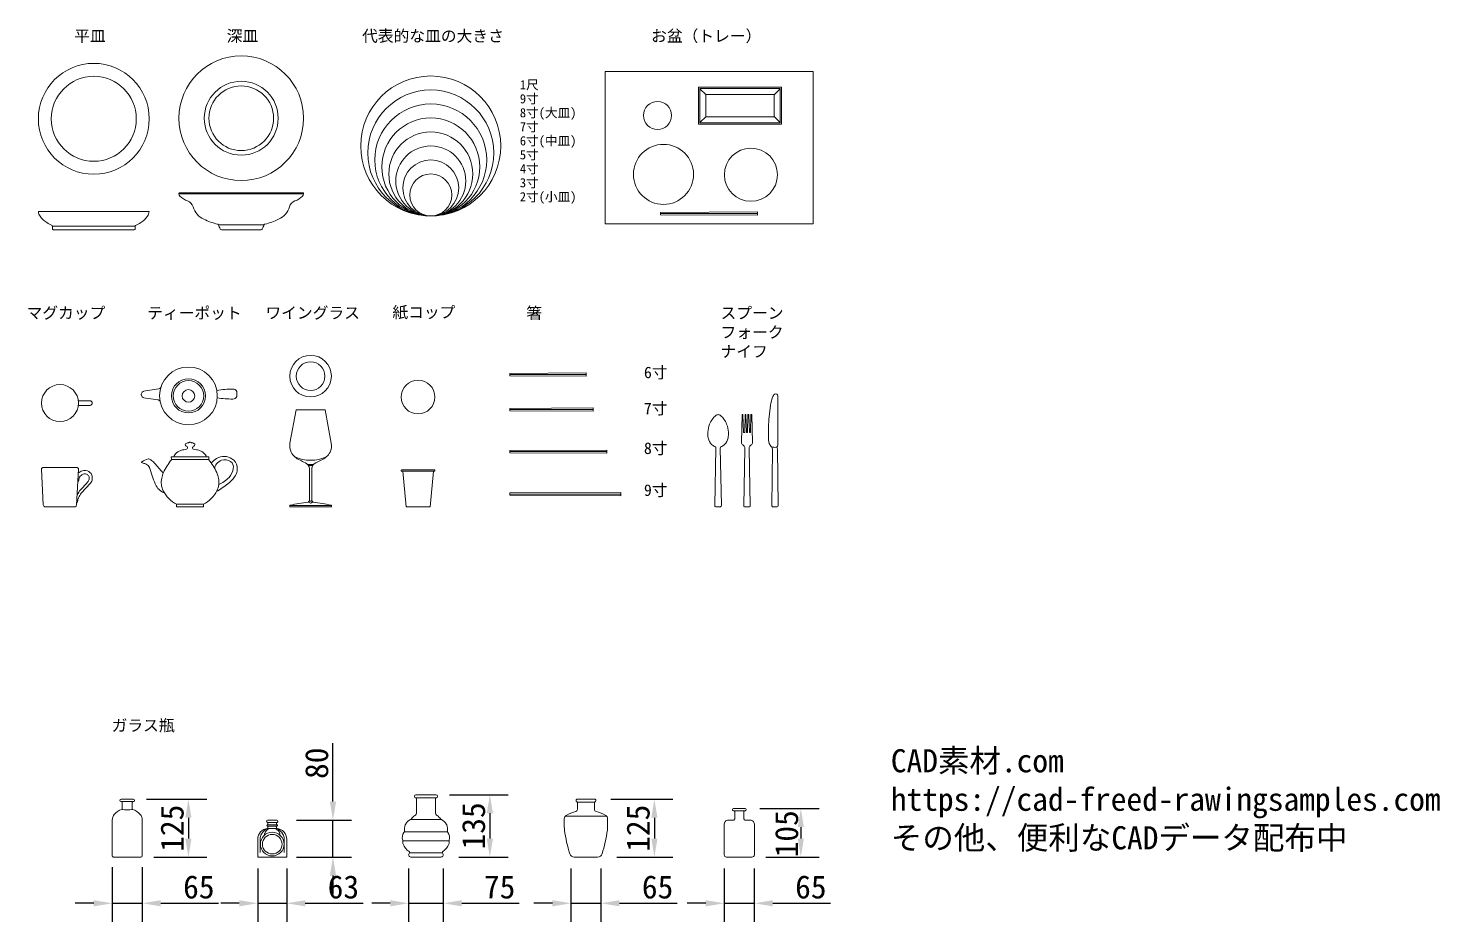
# Model space of a CAD drawing. Header units: millimetres. Extents: x -63086 to 83971, y -129912 to 13382.
# Drawn here: x -51658 to -48602, y -68895 to -66961 of the extents above; entities that cross this region are included whole.
import ezdxf

# ---------------------------------------------------------------- set-up
doc = ezdxf.new("R2010")
doc.units = ezdxf.units.MM
doc.layers.get('0').update_dxf_attribs({"lineweight": 0})
doc.layers.add('展開建具用', color=250, linetype='Continuous', lineweight=9)
doc.styles.get("Standard").update_dxf_attribs({"font": 'MS Mincho.ttf'})
doc.dimstyles.new('CAD素材.com_家具家電', dxfattribs={"dimtxt": 50, "dimasz": 40, "dimexe": 40, "dimexo": 25, "dimgap": 10, "dimtad": 1, "dimdec": 3, "dimtxsty": 'Standard', "dimcen": 2.5, "dimadec": 0, "dimazin": 0, "dimtfac": 1, "dimtdec": 3, "dimtmove": 0, "dimatfit": 3, "dimfxl": 1, "dimarcsym": 0})

# ---------------------------------------------------------------- blocks, each defined once
blk = doc.blocks.new('食器（CAD素材.com）1')
at = {"color": 0, "linetype": 'ByBlock', "lineweight": -2}
for radius in [135, 80, 70]:
    blk.add_circle((0, 0), radius, dxfattribs=at)
blk = doc.blocks.new('食器（CAD素材.com）2')
at = {"color": 0, "linetype": 'ByBlock', "lineweight": -2}
blk.add_lwpolyline([(-134, 80, 0.414207), (-135, 79), (-135, 78.1, 0.208241), (-132.7, 72.8, 0.096197), (-116.6, 62.7), (-116.3, 62.6, -0.231159), (-104.4, 49.7, 0.217652), (-81, 23.2, 0.061534), (-51.2, 12.4, -0.237836), (-49.8, 11.3, 0.002122), (-45.6, 1.8, 0.295161), (-42.8, 0), (42.8, 0, 0.295161), (45.6, 1.8, 0.002122), (49.8, 11.3, -0.237836), (51.2, 12.4, 0.061534), (81, 23.2, 0.217652), (104.4, 49.7, -0.231159), (116.3, 62.6), (116.6, 62.7, 0.096197), (132.7, 72.8, 0.208241), (135, 78.1), (135, 79, 0.414207), (134, 80)], format="xyb", close=True, dxfattribs=at)
for points in [[(135, 78.2), (-135, 78.2)], [(-49.7, 11.1), (49.7, 11.1)]]:
    blk.add_lwpolyline(points, dxfattribs=at)
blk = doc.blocks.new('食器（CAD素材.com）3')
at = {"color": 0, "linetype": 'ByBlock', "lineweight": -2}
for radius in [120, 92]:
    blk.add_circle((0, 0), radius, dxfattribs=at)
blk = doc.blocks.new('食器（CAD素材.com）4')
at = {"color": 0, "linetype": 'ByBlock', "lineweight": -2}
blk.add_lwpolyline([(86.6, 0), (-86.6, 0, -0.414214), (-89.6, 3), (-89.6, 8.2, 0.321083), (-90.3, 9.2, -0.017841), (-101.8, 15.6, -0.097218), (-116.1, 29.6, -0.134812), (-120, 39.6), (-120, 39.8, -0.357614), (-119.8, 40), (119.8, 40, -0.357614), (120, 39.8), (120, 39.6, -0.134812), (116.1, 29.6, -0.097218), (101.8, 15.6, -0.017841), (90.3, 9.2, 0.321083), (89.6, 8.2), (89.6, 3, -0.414214)], format="xyb", close=True, dxfattribs=at)
blk.add_lwpolyline([(-89.6, 8.2), (89.6, 8.2)], dxfattribs=at)
blk = doc.blocks.new('食器（CAD素材.com）17')
at = {"color": 0, "linetype": 'ByBlock', "lineweight": -2}
blk.add_lwpolyline([(-225.9, 330), (-225.9, 0), (224.1, 0), (224.1, 330)], close=True, dxfattribs=at)
blk = doc.blocks.new('食器（CAD素材.com）18')
at = {"color": 0, "linetype": 'ByBlock', "lineweight": -2}
for points in [[(157.7, 295.8), (157.7, 217.8, -0.414214), (156.7, 216.8), (-21.3, 216.8, -0.414214), (-22.3, 217.8), (-22.3, 295.8, -0.414214), (-21.3, 296.8), (156.7, 296.8, -0.414214)], [(154.7, 292.8), (154.7, 220.8, -0.414214), (153.7, 219.8), (-18.3, 219.8, -0.414214), (-19.3, 220.8), (-19.3, 292.8, -0.414214), (-18.3, 293.8), (153.7, 293.8, -0.414214)], [(141.7, 279.8), (141.7, 233.8, -0.414214), (140.7, 232.8), (-5.2, 232.8, -0.414214), (-6.2, 233.8), (-6.2, 279.8, -0.414214), (-5.2, 280.8), (140.7, 280.8, -0.414214)]]:
    blk.add_lwpolyline(points, format="xyb", close=True, dxfattribs=at)
for points in [[(-19, 293.5), (-5.9, 280.5)], [(141.4, 280.5), (154.4, 293.5)], [(-19, 220.1), (-5.9, 233.1)], [(154.4, 220.1), (141.4, 233.1)]]:
    blk.add_lwpolyline(points, dxfattribs=at)
blk.add_lwpolyline([(105.4, 23.1, 0.414214), (105.9, 23.6), (105.9, 26.6), (-104.1, 25.6), (-104.1, 23.6, 0.414214), (-103.6, 23.1), (105.4, 23.1, -0.414214), (105.9, 22.6), (105.9, 19.6), (-104.1, 20.6), (-104.1, 22.6, -0.414386), (-103.6, 23.1)], format="xyb", dxfattribs=at)
for centre, radius in [((-110.9, 235.5), 30.3), ((-98, 108), 65), ((91.3, 107.3), 57.5)]:
    blk.add_circle(centre, radius, dxfattribs=at)
blk = doc.blocks.new('食器（CAD素材.com）19')
at = {"color": 0, "linetype": 'ByBlock', "lineweight": -2}
for points in [[(5.7, 232.4), (5.7, 240.1, 0.227878), (3.3, 244.2, 0.351422), (-1.4, 244.1, 0.101448), (-5.6, 237.3, 0.058959), (-9.9, 220.3), (-12.9, 195.2, 0.021258), (-14.6, 173.1), (-14.9, 151.5, 0.057773), (-12.9, 137.2, 0.057827), (-8.1, 130.1, -0.139459), (-5.7, 123.6), (-7.3, 2, 0.27768), (-4, 0), (4, 0, 0.318126), (6.7, 2), (4.9, 125.5, 0.106897), (3.6, 129, -0.309688), (3.7, 129.5, 0.145214), (5.5, 133.4, 0.005406), (5.7, 232.4)], [(-8.1, 130.1, 0.041765), (-3, 129, 0.032519), (1.3, 129, 0.010649), (3.6, 129.3)]]:
    blk.add_lwpolyline(points, format="xyb", dxfattribs=at)
blk = doc.blocks.new('食器（CAD素材.com）20')
at = {"color": 0, "linetype": 'ByBlock', "lineweight": -2}
blk.add_lwpolyline([(1.1, 162.1), (2.2, 199.2, -0.983887), (3.8, 199.2), (5.3, 162, 0.924321), (7.5, 162), (8.6, 199.2, -0.995813), (10.2, 199.2), (11.9, 139.6, -0.241715), (9.3, 134.2), (6.4, 131.4, 0.205521), (4.7, 125.8), (7, 2, -0.412836), (5.3, 0), (-5.3, 0, -0.412836), (-7, 2), (-4.7, 125.8, 0.205521), (-6.4, 131.4), (-9.3, 134.2, -0.241715), (-11.9, 139.6), (-10.2, 199.2, -0.995813), (-8.6, 199.2), (-7.5, 162, 0.822308), (-4.9, 162.1), (-3.9, 199.2, -0.983887), (-2.3, 199.2), (-1.2, 162.2, 0.376591), (0, 161, 0.367737)], format="xyb", close=True, dxfattribs=at)
blk = doc.blocks.new('食器（CAD素材.com）21')
at = {"color": 0, "linetype": 'ByBlock', "lineweight": -2}
blk.add_lwpolyline([(3.9, 0, 0.430324), (7, 3.2), (4.7, 126.9, -0.360404), (7.3, 131.1, 0.089231), (14.1, 134.8, 0.129245), (21.5, 149.4, 0.063418), (22.3, 161.6, 0.083988), (18.4, 179.3, 0.058493), (12.5, 189.9, 0.063895), (5.6, 197.5, 0.13762), (0, 200, 0.13762), (-5.6, 197.5, 0.063895), (-12.5, 189.9, 0.058493), (-18.4, 179.3, 0.083988), (-22.3, 161.6, 0.063418), (-21.5, 149.4, 0.129245), (-14.1, 134.8, 0.089231), (-7.3, 131.1, -0.360404), (-4.7, 126.9), (-7, 3.2, 0.430324), (-3.9, 0), (3.9, 0)], format="xyb", dxfattribs=at)
blk = doc.blocks.new('食器（CAD素材.com）22')
at = {"color": 0, "linetype": 'ByBlock', "lineweight": -2}
blk.add_lwpolyline([(82, 3, 0.414214), (82.5, 3.5), (82.5, 6.5), (-82.5, 5.5), (-82.5, 3.5, 0.414214), (-82, 3), (82, 3, -0.414214), (82.5, 2.5), (82.5, -0.5), (-82.5, 0.5), (-82.5, 2.5, -0.414386), (-82, 3)], format="xyb", dxfattribs=at)
blk = doc.blocks.new('食器（CAD素材.com）23')
at = {"color": 0, "linetype": 'ByBlock', "lineweight": -2}
blk.add_lwpolyline([(89.5, 3, 0.414214), (90, 3.5), (90, 6.5), (-90, 5.5), (-90, 3.5, 0.414214), (-89.5, 3), (89.5, 3, -0.414214), (90, 2.5), (90, -0.5), (-90, 0.5), (-90, 2.5, -0.414386), (-89.5, 3)], format="xyb", dxfattribs=at)
blk = doc.blocks.new('食器（CAD素材.com）24')
at = {"color": 0, "linetype": 'ByBlock', "lineweight": -2}
blk.add_lwpolyline([(104.5, 3, 0.414214), (105, 3.5), (105, 6.5), (-105, 5.5), (-105, 3.5, 0.414214), (-104.5, 3), (104.5, 3, -0.414214), (105, 2.5), (105, -0.5), (-105, 0.5), (-105, 2.5, -0.414386), (-104.5, 3)], format="xyb", dxfattribs=at)
blk = doc.blocks.new('食器（CAD素材.com）25')
at = {"color": 0, "linetype": 'ByBlock', "lineweight": -2}
blk.add_lwpolyline([(119.5, 3, 0.414214), (120, 3.5), (120, 6.5), (-120, 5.5), (-120, 3.5, 0.414214), (-119.5, 3), (119.5, 3, -0.414214), (120, 2.5), (120, -0.5), (-120, 0.5), (-120, 2.5, -0.414386), (-119.5, 3)], format="xyb", dxfattribs=at)
blk = doc.blocks.new('食器（CAD素材.com）26')
at = {"color": 0, "linetype": 'ByBlock', "lineweight": -2}
blk.add_circle((0, 0), 36.5, dxfattribs=at)
blk = doc.blocks.new('食器（CAD素材.com）27')
at = {"color": 0, "linetype": 'ByBlock', "lineweight": -2}
blk.add_lwpolyline([(35.5, 77.1), (-35.5, 77.1, -0.414214), (-36.5, 78.1), (-36.5, 79, -0.414214), (-35.5, 80), (35.5, 80, -0.414214), (36.5, 79), (36.5, 78.1, -0.414214), (35.5, 77.1)], format="xyb", dxfattribs=at)
blk.add_lwpolyline([(33.2, 77.1), (26, 0), (-26, 0), (-33.2, 77.1)], dxfattribs=at)
blk = doc.blocks.new('食器（CAD素材.com）28')
at = {"color": 0, "linetype": 'ByBlock', "lineweight": -2}
for radius in [45, 31]:
    blk.add_circle((0, 0), radius, dxfattribs=at)
blk = doc.blocks.new('食器（CAD素材.com）29')
at = {"color": 0, "linetype": 'ByBlock', "lineweight": -2}
blk.add_lwpolyline([(-45, 1), (-45, 2.8, -0.350108), (-44.2, 3.8, -0.029941), (-6.1, 10.1, 0.090281), (-5.3, 10.3, 0.242195), (-2.6, 14.9), (-2.6, 83.1, 0.298787), (-11.4, 95.5, -0.028051), (-22.9, 100.9, -0.177614), (-42, 118.6, -0.165895), (-44.8, 137.8), (-31.3, 210), (31.3, 210), (44.8, 137.8, -0.165895), (42, 118.6, -0.177614), (22.9, 100.9, -0.028051), (11.4, 95.5, 0.298787), (2.6, 83.1), (2.6, 14.9, 0.242195), (5.3, 10.3, 0.090281), (6.1, 10.1, -0.029941), (44.2, 3.8, -0.350108), (45, 2.8), (45, 1, -0.414214), (44, 0), (-44, 0, -0.414214)], format="xyb", close=True, dxfattribs=at)
for points in [[(-35, 108.9, 0.129734), (0, 100.9, 0.129734), (35, 108.9)], [(-5.7, 10.2, -0.126373), (-0.3, 7.9, 0.33675), (0.3, 7.9, -0.126373), (5.7, 10.2)], [(-2.8, 13.8, 0.242115), (0, 12.5, 0.242115), (2.8, 13.8)]]:
    blk.add_lwpolyline(points, format="xyb", dxfattribs=at)
for points in [[(-6, 91.8), (6, 91.8)], [(-4.4, 89.5), (4.4, 89.5)], [(-45, 2.8), (45, 2.8)]]:
    blk.add_lwpolyline(points, dxfattribs=at)
blk = doc.blocks.new('食器（CAD素材.com）30')
at = {"color": 0, "linetype": 'ByBlock', "lineweight": -2}
for points in [[(-61.5, -11.4, 0.177953), (-65.9, -8.8), (-92, -5.1), (-96.3, -4.1, -0.261573), (-102, 1.5, -0.014747), (-102.2, 3.2, -0.027436), (-102, 4.9, -0.314932), (-96.3, 10.1), (-92.9, 10.9), (-64.3, 15.1, 0.177953), (-59.9, 17.8)], [(62.3, -4.4, -0.364453), (62.7, -4.3, 0.028238), (96.2, -6.9, 0.351806), (104.6, -1.1), (104.8, 4.1), (104.6, 9.2, 0.351806), (96.1, 14.9, 0.027463), (61.7, 11.9, -0.364453), (61.3, 12.1)]]:
    blk.add_lwpolyline(points, format="xyb", dxfattribs=at)
for radius in [62.5, 37, 33, 13.6]:
    blk.add_circle((0, 0), radius, dxfattribs=at)
blk = doc.blocks.new('食器（CAD素材.com）31')
at = {"color": 0, "linetype": 'ByBlock', "lineweight": -2}
for points in [[(-35.2, 108.2, -0.160559), (-33.4, 112.4, -0.131182), (-24, 120.4, -0.077668), (-13.5, 123.9, -0.002183), (-7.5, 125.2, 0.302699), (-5.5, 127.5, 0.154232), (-5.6, 129, 0.178291), (-8.3, 131.7, -0.272778), (-10.6, 134.1, -0.321948), (-8.2, 137.6, -0.062142), (-3.3, 138.9, 0.08106), (-2, 139.4, -0.103353), (0, 140, -0.103353), (2, 139.4, 0.08106), (3.3, 138.9, -0.062142), (8.2, 137.6, -0.321948), (10.6, 134.1, -0.272778), (8.3, 131.7, 0.178291), (5.6, 129, 0.154232), (5.5, 127.5, 0.302699), (7.5, 125.2, -0.002183), (13.5, 123.9, -0.077668), (24, 120.4, -0.131182), (33.4, 112.4, -0.160559), (35.2, 108.2, -0.160559)], [(-57.6, 74.3, -0.260554), (-60.1, 75.1, -0.018487), (-62.6, 78.3), (-75.8, 93.3, 0.050492), (-83.5, 100.8, 0.085775), (-89.9, 104.1, 0.156768), (-90.9, 104.1, 0.023341), (-104.4, 97.7, 0.125386), (-105, 97.1), (-105, 96.2, 0.226392), (-104.8, 96, 0.136001), (-101.6, 94.6, -0.049607), (-94.9, 92.4, -0.158926), (-88.2, 85.2), (-80.7, 63.3, 0.026552), (-73.3, 45.6, 0.103996), (-64.7, 35.4, 0.075165), (-54.4, 29.8)], [(-33.1, 112.4, 0.005977), (-33.4, 112.4, 0.005977)], [(45.6, 95.2, -0.073155), (57.3, 104.8, -0.148116), (74.8, 109.4, -0.123628), (90.7, 104.2, -0.235853), (102, 87.5), (102, 77.6, -0.083164), (96.2, 65.2, -0.073533), (81.9, 49.9, -0.024148), (56.9, 33.2)], [(53, 83.5, -0.105932), (57.1, 93.2, -0.105676), (67.7, 100.9, -0.222883), (87.8, 98.2, -0.287473), (93.6, 83.1, -0.128201), (84.3, 64, -0.091886), (62.3, 48.2)]]:
    blk.add_lwpolyline(points, format="xyb", dxfattribs=at)
blk.add_lwpolyline([(-29.1, 5.7), (29.1, 5.7, 0.155804), (58.2, 35.1, 0.186868), (61.3, 62, 0.042109), (57.6, 74.3, 0.064364), (40.5, 101.9, -0.088076), (40.4, 103), (40.7, 108.2), (-40.7, 108.2), (-40.4, 103, -0.088076), (-40.5, 101.9, 0.064364), (-57.6, 74.3, 0.042109), (-61.3, 62, 0.186868), (-58.2, 35.1, 0.155804)], format="xyb", close=True, dxfattribs=at)
for points in [[(-40.4, 102.4), (40.4, 102.8)], [(-29.1, 5.7), (-29.1, 0), (29.1, 0)], [(29.1, 5.7), (29.1, 0)]]:
    blk.add_lwpolyline(points, dxfattribs=at)
blk = doc.blocks.new('食器（CAD素材.com）32')
at = {"color": 0, "linetype": 'ByBlock', "lineweight": -2}
blk.add_lwpolyline([(39.7, 5), (65, 5, -1), (65, -5), (39.7, -5)], format="xyb", dxfattribs=at)
blk.add_circle((0, 0), 40, dxfattribs=at)
blk = doc.blocks.new('食器（CAD素材.com）33')
at = {"color": 0, "linetype": 'ByBlock', "lineweight": -2}
for points in [[(33.1, 0), (-33.1, 0, -0.312647), (-36.1, 4.4), (-40, 81.8, -0.429111), (-37, 85), (37, 85, -0.429111), (40, 81.8), (36.1, 4.4, -0.312647), (33.1, 0)], [(39.6, 75.3, 0.248914), (40.3, 74.3, 0.220928), (41.4, 74.4, -0.119226), (51.5, 79, -0.011566), (55.9, 79, -0.216174), (67.2, 72.3, -0.150955), (70, 64.7), (70, 60.4, -0.182329), (66, 51.5), (45.9, 29.7, 0.058537), (40.3, 19.9, 0.056423), (37.9, 11.4, -0.153274), (36.3, 8.3, -0.249545), (36.2, 8.3)], [(38.6, 54.2, 0.239864), (40.3, 55.5, 0.071797), (40.6, 58.2, -0.08803), (41.2, 62.2, -0.122452), (47.5, 69.8, -0.120137), (52.6, 71.5), (55.3, 71.5, -0.112958), (59.4, 70, -0.163951), (62.9, 64.8), (63.1, 60.2, -0.150066), (61.3, 55.2), (48.5, 41.3, 0.078151), (40.7, 32.2), (38.6, 28.2, -0.268004), (37.3, 27.7)]]:
    blk.add_lwpolyline(points, format="xyb", dxfattribs=at)
blk = doc.blocks.new('*D927')
at = {"layer": 'Defpoints', "color": 0, "ltscale": 10, "transparency": 16777216}
for p in [(-51476.6, -68751.8), (-51411.6, -68751.8), (-51411.6, -68854.8)]:
    blk.add_point(p, dxfattribs=at)
at = {"layer": '展開建具用', "color": 0, "lineweight": -2, "ltscale": 10, "transparency": 16777216}
for p, q in [((-51476.6, -68776.8), (-51476.6, -68894.8)), ((-51411.6, -68776.8), (-51411.6, -68894.8)), ((-51516.6, -68854.8), (-51556.6, -68854.8)), ((-51476.6, -68854.8), (-51411.6, -68854.8)), ((-51371.6, -68854.8), (-51246.5, -68854.8))]:
    blk.add_line(p, q, dxfattribs=at)
at = {"layer": '展開建具用', "color": 0, "ltscale": 10, "transparency": 16777216}
for points in [[(-51516.6, -68848.2), (-51516.6, -68861.5), (-51476.6, -68854.8)], [(-51371.6, -68848.2), (-51371.6, -68861.5), (-51411.6, -68854.8)]]:
    blk.add_solid(points, dxfattribs=at)
at = {"layer": '展開建具用', "color": 0, "ltscale": 10, "transparency": 16777216, "insert": (-51289, -68819.8), "char_height": 50, "attachment_point": 5}
blk.add_mtext('65', dxfattribs=at)
blk = doc.blocks.new('*D928')
at = {"layer": 'Defpoints', "color": 0, "ltscale": 10, "transparency": 16777216}
for p in [(-51427.2, -68629.8), (-51411.6, -68754.8), (-51311.6, -68754.8)]:
    blk.add_point(p, dxfattribs=at)
at = {"layer": '展開建具用', "color": 0, "lineweight": -2, "ltscale": 10, "transparency": 16777216}
for p, q in [((-51402.2, -68629.8), (-51271.6, -68629.8)), ((-51311.6, -68669.8), (-51311.6, -68714.8)), ((-51386.6, -68754.8), (-51271.6, -68754.8))]:
    blk.add_line(p, q, dxfattribs=at)
at = {"layer": '展開建具用', "color": 0, "ltscale": 10, "transparency": 16777216}
for points in [[(-51318.3, -68669.8), (-51304.9, -68669.8), (-51311.6, -68629.8)], [(-51318.3, -68714.8), (-51304.9, -68714.8), (-51311.6, -68754.8)]]:
    blk.add_solid(points, dxfattribs=at)
at = {"layer": '展開建具用', "color": 0, "ltscale": 10, "transparency": 16777216, "insert": (-51346.6, -68692.3), "char_height": 50, "attachment_point": 5, "rotation": 90}
blk.add_mtext('125', dxfattribs=at)
blk = doc.blocks.new('*D929')
at = {"layer": 'Defpoints', "color": 0, "ltscale": 10, "transparency": 16777216}
for p in [(-51102.2, -68674.8), (-50998.6, -68674.8), (-51102.2, -68754.8)]:
    blk.add_point(p, dxfattribs=at)
at = {"layer": '展開建具用', "color": 0, "lineweight": -2, "ltscale": 10, "transparency": 16777216}
for p, q in [((-50998.6, -68634.8), (-50998.6, -68508.5)), ((-51077.2, -68674.8), (-50958.6, -68674.8)), ((-50998.6, -68754.8), (-50998.6, -68674.8)), ((-51077.2, -68754.8), (-50958.6, -68754.8)), ((-50998.6, -68794.8), (-50998.6, -68834.8))]:
    blk.add_line(p, q, dxfattribs=at)
at = {"layer": '展開建具用', "color": 0, "ltscale": 10, "transparency": 16777216}
for points in [[(-51005.3, -68634.8), (-50991.9, -68634.8), (-50998.6, -68674.8)], [(-51005.3, -68794.8), (-50991.9, -68794.8), (-50998.6, -68754.8)]]:
    blk.add_solid(points, dxfattribs=at)
at = {"layer": '展開建具用', "color": 0, "ltscale": 10, "transparency": 16777216, "insert": (-51033.6, -68551.7), "char_height": 50, "attachment_point": 5, "rotation": 90}
blk.add_mtext('80', dxfattribs=at)
blk = doc.blocks.new('*D930')
at = {"layer": 'Defpoints', "color": 0, "ltscale": 10, "transparency": 16777216}
for p in [(-51161.6, -68754.8), (-51098.6, -68754.8), (-51098.6, -68854.8)]:
    blk.add_point(p, dxfattribs=at)
at = {"layer": '展開建具用', "color": 0, "lineweight": -2, "ltscale": 10, "transparency": 16777216}
for p, q in [((-51161.6, -68779.8), (-51161.6, -68894.8)), ((-51098.6, -68779.8), (-51098.6, -68894.8)), ((-51201.6, -68854.8), (-51241.6, -68854.8)), ((-51161.6, -68854.8), (-51098.6, -68854.8)), ((-51058.6, -68854.8), (-50933.5, -68854.8))]:
    blk.add_line(p, q, dxfattribs=at)
at = {"layer": '展開建具用', "color": 0, "ltscale": 10, "transparency": 16777216}
for points in [[(-51201.6, -68848.2), (-51201.6, -68861.5), (-51161.6, -68854.8)], [(-51058.6, -68848.2), (-51058.6, -68861.5), (-51098.6, -68854.8)]]:
    blk.add_solid(points, dxfattribs=at)
at = {"layer": '展開建具用', "color": 0, "ltscale": 10, "transparency": 16777216, "insert": (-50976, -68819.8), "char_height": 50, "attachment_point": 5}
blk.add_mtext('63', dxfattribs=at)
blk = doc.blocks.new('*D931')
at = {"layer": 'Defpoints', "color": 0, "ltscale": 10, "transparency": 16777216}
for p in [(-50771.2, -68619.8), (-50751, -68754.8), (-50658.9, -68754.8)]:
    blk.add_point(p, dxfattribs=at)
at = {"layer": '展開建具用', "color": 0, "lineweight": -2, "ltscale": 10, "transparency": 16777216}
for p, q in [((-50746.2, -68619.8), (-50618.9, -68619.8)), ((-50658.9, -68659.8), (-50658.9, -68714.8)), ((-50726, -68754.8), (-50618.9, -68754.8))]:
    blk.add_line(p, q, dxfattribs=at)
at = {"layer": '展開建具用', "color": 0, "ltscale": 10, "transparency": 16777216}
for points in [[(-50665.5, -68659.8), (-50652.2, -68659.8), (-50658.9, -68619.8)], [(-50665.5, -68714.8), (-50652.2, -68714.8), (-50658.9, -68754.8)]]:
    blk.add_solid(points, dxfattribs=at)
at = {"layer": '展開建具用', "color": 0, "ltscale": 10, "transparency": 16777216, "insert": (-50693.9, -68687.3), "char_height": 50, "attachment_point": 5, "rotation": 90}
blk.add_mtext('135', dxfattribs=at)
blk = doc.blocks.new('*D932')
at = {"layer": 'Defpoints', "color": 0, "ltscale": 10, "transparency": 16777216}
for p in [(-50834.7, -68754.8), (-50759.7, -68754.3), (-50759.7, -68854.8)]:
    blk.add_point(p, dxfattribs=at)
at = {"layer": '展開建具用', "color": 0, "lineweight": -2, "ltscale": 10, "transparency": 16777216}
for p, q in [((-50834.7, -68779.8), (-50834.7, -68894.8)), ((-50759.7, -68779.3), (-50759.7, -68894.8)), ((-50874.7, -68854.8), (-50914.7, -68854.8)), ((-50834.7, -68854.8), (-50759.7, -68854.8)), ((-50719.7, -68854.8), (-50595.7, -68854.8))]:
    blk.add_line(p, q, dxfattribs=at)
at = {"layer": '展開建具用', "color": 0, "ltscale": 10, "transparency": 16777216}
for points in [[(-50874.7, -68848.2), (-50874.7, -68861.5), (-50834.7, -68854.8)], [(-50719.7, -68848.2), (-50719.7, -68861.5), (-50759.7, -68854.8)]]:
    blk.add_solid(points, dxfattribs=at)
at = {"layer": '展開建具用', "color": 0, "ltscale": 10, "transparency": 16777216, "insert": (-50637.7, -68819.8), "char_height": 50, "attachment_point": 5}
blk.add_mtext('75', dxfattribs=at)
blk = doc.blocks.new('*D933')
at = {"layer": 'Defpoints', "color": 0, "ltscale": 10, "transparency": 16777216}
for p in [(-50483.3, -68754.8), (-50418.3, -68754.8), (-50418.3, -68854.8)]:
    blk.add_point(p, dxfattribs=at)
at = {"layer": '展開建具用', "color": 0, "lineweight": -2, "ltscale": 10, "transparency": 16777216}
for p, q in [((-50483.3, -68779.8), (-50483.3, -68894.8)), ((-50418.3, -68779.8), (-50418.3, -68894.8)), ((-50523.3, -68854.8), (-50563.3, -68854.8)), ((-50483.3, -68854.8), (-50418.3, -68854.8)), ((-50378.3, -68854.8), (-50253.2, -68854.8))]:
    blk.add_line(p, q, dxfattribs=at)
at = {"layer": '展開建具用', "color": 0, "ltscale": 10, "transparency": 16777216}
for points in [[(-50523.3, -68848.2), (-50523.3, -68861.5), (-50483.3, -68854.8)], [(-50378.3, -68848.2), (-50378.3, -68861.5), (-50418.3, -68854.8)]]:
    blk.add_solid(points, dxfattribs=at)
at = {"layer": '展開建具用', "color": 0, "ltscale": 10, "transparency": 16777216, "insert": (-50295.7, -68819.8), "char_height": 50, "attachment_point": 5}
blk.add_mtext('65', dxfattribs=at)
blk = doc.blocks.new('*D934')
at = {"layer": 'Defpoints', "color": 0, "ltscale": 10, "transparency": 16777216}
for p in [(-50421.8, -68629.8), (-50409.2, -68754.8), (-50302.6, -68754.8)]:
    blk.add_point(p, dxfattribs=at)
at = {"layer": '展開建具用', "color": 0, "lineweight": -2, "ltscale": 10, "transparency": 16777216}
for p, q in [((-50396.8, -68629.8), (-50262.6, -68629.8)), ((-50302.6, -68669.8), (-50302.6, -68714.8)), ((-50384.2, -68754.8), (-50262.6, -68754.8))]:
    blk.add_line(p, q, dxfattribs=at)
at = {"layer": '展開建具用', "color": 0, "ltscale": 10, "transparency": 16777216}
for points in [[(-50309.2, -68669.8), (-50295.9, -68669.8), (-50302.6, -68629.8)], [(-50309.2, -68714.8), (-50295.9, -68714.8), (-50302.6, -68754.8)]]:
    blk.add_solid(points, dxfattribs=at)
at = {"layer": '展開建具用', "color": 0, "ltscale": 10, "transparency": 16777216, "insert": (-50337.6, -68692.3), "char_height": 50, "attachment_point": 5, "rotation": 90}
blk.add_mtext('125', dxfattribs=at)
blk = doc.blocks.new('*D935')
at = {"layer": 'Defpoints', "color": 0, "ltscale": 10, "transparency": 16777216}
for p in [(-50099.4, -68649.8), (-50086.4, -68754.8), (-49985.5, -68754.8)]:
    blk.add_point(p, dxfattribs=at)
at = {"layer": '展開建具用', "color": 0, "lineweight": -2, "ltscale": 10, "transparency": 16777216}
for p, q in [((-50074.4, -68649.8), (-49945.5, -68649.8)), ((-49985.5, -68689.8), (-49985.5, -68714.8)), ((-50061.4, -68754.8), (-49945.5, -68754.8))]:
    blk.add_line(p, q, dxfattribs=at)
at = {"layer": '展開建具用', "color": 0, "ltscale": 10, "transparency": 16777216}
for points in [[(-49992.2, -68689.8), (-49978.9, -68689.8), (-49985.5, -68649.8)], [(-49992.2, -68714.8), (-49978.9, -68714.8), (-49985.5, -68754.8)]]:
    blk.add_solid(points, dxfattribs=at)
at = {"layer": '展開建具用', "color": 0, "ltscale": 10, "transparency": 16777216, "insert": (-50016, -68704.4), "char_height": 50, "attachment_point": 5, "rotation": 90}
blk.add_mtext('105', dxfattribs=at)
blk = doc.blocks.new('*D936')
at = {"layer": 'Defpoints', "color": 0, "ltscale": 10, "transparency": 16777216}
for p in [(-50151.4, -68754.8), (-50086.4, -68754.8), (-50086.4, -68854.8)]:
    blk.add_point(p, dxfattribs=at)
at = {"layer": '展開建具用', "color": 0, "lineweight": -2, "ltscale": 10, "transparency": 16777216}
for p, q in [((-50151.4, -68779.8), (-50151.4, -68894.8)), ((-50086.4, -68779.8), (-50086.4, -68894.8)), ((-50191.4, -68854.8), (-50231.4, -68854.8)), ((-50151.4, -68854.8), (-50086.4, -68854.8)), ((-50046.4, -68854.8), (-49921.3, -68854.8))]:
    blk.add_line(p, q, dxfattribs=at)
at = {"layer": '展開建具用', "color": 0, "ltscale": 10, "transparency": 16777216}
for points in [[(-50191.4, -68848.2), (-50191.4, -68861.5), (-50151.4, -68854.8)], [(-50046.4, -68848.2), (-50046.4, -68861.5), (-50086.4, -68854.8)]]:
    blk.add_solid(points, dxfattribs=at)
at = {"layer": '展開建具用', "color": 0, "ltscale": 10, "transparency": 16777216, "insert": (-49963.8, -68819.8), "char_height": 50, "attachment_point": 5}
blk.add_mtext('65', dxfattribs=at)
blk = doc.blocks.new('ガラス瓶Ⅰ（CAD素材.com）')
at = {"color": 0, "linetype": 'ByBlock', "lineweight": -2}
for points in [[(-12, 120), (-14, 120, -0.399933), (-16, 122.5, -0.406054), (-13, 125), (13, 125, -0.406054), (16, 122.5, -0.399933), (14, 120), (12, 120, 0.417378), (11, 119), (11, 119), (11, 103.8, 0.343968), (11.8, 102.8, -0.161582), (28, 92.5, -0.172783), (32.5, 79.9), (32.5, 3, -0.414214), (29.5, 0), (-29.5, 0, -0.414214), (-32.5, 3), (-32.5, 79.9, -0.172783), (-28, 92.5, -0.161582), (-11.8, 102.8, 0.343968), (-11, 103.8), (-11, 119), (-11, 119, 0.42055), (-12, 120), (12, 120)], [(-11.4, 103, 0.087816), (11.4, 103)]]:
    blk.add_lwpolyline(points, format="xyb", dxfattribs=at)
blk.add_lwpolyline([(-12, 120), (-12, 120), (-12, 120), (-12, 120)], close=True, dxfattribs=at)
blk = doc.blocks.new('ガラス瓶Ⅱ（CAD素材.com）')
at = {"color": 0, "linetype": 'ByBlock', "lineweight": -2}
for points in [[(-9.5, 67), (9.5, 67, 0.133955), (10.8, 67.4, 0.254581), (11.5, 68.5, 0.254581), (10.8, 69.6, 0.14126), (9.5, 70), (-9.5, 70, 0.138301), (-10.8, 69.6, 0.254581), (-11.5, 68.5, 0.254581), (-10.8, 67.4, 0.14126), (-9.5, 67), (-9.5, 62, 0.393122), (-31.5, 38.4), (-31.5, 0), (31.5, 0), (31.5, 38.4, 0.393122), (9.5, 62), (9.5, 67)], [(-11.7, 61.7, 0.119565), (-23.3, 49.6, 0.131824), (-26, 39.6), (-26, 9.9)], [(-7.2, 62, 0.187428), (-16.3, 51.2, 0.082508), (-16.6, 49.6), (-16.6, 47.6)], [(7.2, 62, -0.187428), (16.3, 51.2, -0.082508), (16.6, 49.6), (16.6, 47.6)], [(11.7, 61.7, -0.119565), (23.3, 49.6, -0.131824), (26, 39.6), (26, 9.9)]]:
    blk.add_lwpolyline(points, format="xyb", dxfattribs=at)
blk.add_lwpolyline([(10.1, 80, -0.834204), (10.4, 75), (-10.4, 75, -0.834204), (-10.1, 80)], format="xyb", close=True, dxfattribs=at)
for points in [[(-9.5, 75), (-9.5, 70)], [(-9.5, 62), (9.5, 62)], [(9.5, 70), (9.5, 75)]]:
    blk.add_lwpolyline(points, dxfattribs=at)
for centre, radius in [((0, 28.1), 25.6), ((0, 27.9), 21.2)]:
    blk.add_circle(centre, radius, dxfattribs=at)
blk = doc.blocks.new('ガラス瓶Ⅲ（CAD素材.com）')
at = {"color": 0, "linetype": 'ByBlock', "lineweight": -2}
blk.add_lwpolyline([(-22, 128, -0.321932), (-20.4, 125), (-20.4, 96.5, -0.257003), (-24.1, 89.8, 0.103914), (-31.3, 82.7, -0.1353), (-33.4, 81, 0.147761), (-44.6, 70.8, 0.072254), (-45.2, 69.5, 0.074272), (-46.6, 56.4, -0.179162), (-47.6, 53.1, 0.261838), (-50.2, 36.9, -0.098103), (-49.9, 35), (-50, 30.3, 0.105921), (-49.6, 28.2, 0.153456), (-36.2, 12, -0.254571), (-35.5, 10.7), (-35.5, 9, 0.729419), (-32.5, 0), (32.5, 0, 0.729419), (35.5, 9), (35.5, 10.7, -0.254571), (36.2, 12, 0.153456), (49.6, 28.2, 0.105921), (50, 30.3), (49.9, 35, -0.098103), (50.2, 36.9, 0.261838), (47.6, 53.1, -0.179162), (46.6, 56.4, 0.074272), (45.2, 69.5, 0.072254), (44.6, 70.8, 0.147761), (33.4, 81, -0.1353), (31.3, 82.7, 0.103914), (24.1, 89.8, -0.257003), (20.4, 96.5), (20.4, 125, -0.321932), (22, 128)], format="xyb", dxfattribs=at)
blk.add_lwpolyline([(22, 128, 0.857143), (22, 135), (-22, 135, 0.857143), (-22, 128)], format="xyb", close=True, dxfattribs=at)
for points in [[(-32.2, 81.7), (32.2, 81.7)], [(-49.9, 35), (49.9, 35)], [(-46.8, 54.7), (46.8, 54.7)], [(-35.5, 9), (35.5, 9)]]:
    blk.add_lwpolyline(points, dxfattribs=at)
blk = doc.blocks.new('ガラス瓶Ⅳ（CAD素材.com）')
at = {"color": 0, "linetype": 'ByBlock', "lineweight": -2}
blk.add_lwpolyline([(20, 125, -0.414214), (21.5, 123.5), (21.5, 122, -0.298217), (19.7, 119.3, 0.298217), (18.5, 117.4), (18.5, 103.1, 0.315154), (21.8, 98.4, -0.07482), (43, 89.9, -0.262992), (47, 83.1), (47, 65.5, -0.027276), (46.4, 58.1, -0.046063), (34.8, 6.9, -0.324742), (25.3, 0), (-25.3, 0, -0.324742), (-34.8, 6.9, -0.046063), (-46.4, 58.1, -0.027276), (-47, 65.5), (-47, 83.1, -0.262992), (-43, 89.9, -0.07482), (-21.8, 98.4, 0.315154), (-18.5, 103.1), (-18.5, 117.4, 0.298217), (-19.7, 119.3, -0.298217), (-21.5, 122), (-21.5, 123.5, -0.414214), (-20, 125)], format="xyb", close=True, dxfattribs=at)
for points in [[(19.3, 119), (-19.3, 119)], [(-44.4, 88.9), (44.4, 88.9)]]:
    blk.add_lwpolyline(points, dxfattribs=at)
blk = doc.blocks.new('ガラス瓶Ⅴ（CAD素材.com）')
at = {"color": 0, "linetype": 'ByBlock'}
blk.add_lwpolyline([(11.7, 100, 0.337031), (10.1, 98.5), (10.1, 82.9, 0.414214), (13.1, 79.9), (23.4, 79.9, -0.056465), (25.6, 79.6, -0.072841), (29, 78.1, -0.258501), (32.8, 71.3), (32.8, 4.9, -0.393871), (27.5, 0), (-27.5, 0, -0.414214), (-32.5, 5), (-32.5, 71.4, -0.258501), (-28.7, 78.2, -0.072841), (-25.3, 79.7, -0.056465), (-23.1, 80), (-12.8, 80, 0.414214), (-9.8, 83), (-9.8, 98.5, 0.383624), (-11.3, 100)], format="xyb", dxfattribs=at)
at = {"color": 0, "linetype": 'ByBlock', "lineweight": -2}
blk.add_lwpolyline([(12.1, 100, 0.136799), (13.9, 100.5, 0.788075), (12.6, 105), (-12.3, 105, 0.788075), (-13.6, 100.5, 0.136799), (-11.8, 100)], format="xyb", close=True, dxfattribs=at)

msp = doc.modelspace()

# ---------------------------------------------------------------- linework, layer by layer
at = {"layer": '展開建具用', "ltscale": 10}
for centre, radius in [((-50786.8058, -67215.6014), 151.5), ((-50786.8058, -67230.7514), 136.35), ((-50786.8058, -67245.9014), 121.2), ((-50786.8058, -67261.0514), 106.05), ((-50786.8058, -67276.2014), 90.9), ((-50786.8058, -67291.3514), 75.75), ((-50786.8058, -67306.5014), 60.6), ((-50786.8058, -67321.6514), 45.45)]:
    msp.add_circle(centre, radius, dxfattribs=at)

# ---------------------------------------------------------------- block references
for name, p in [('食器（CAD素材.com）1', (-51197.2008, -67155.5373)), ('食器（CAD素材.com）3', (-51516.4811, -67156.8098)), ('食器（CAD素材.com）17', (-50183.2072, -67384.1827)), ('食器（CAD素材.com）18', (-50184.9509, -67385.0948)), ('食器（CAD素材.com）2', (-51197.2008, -67397.1934)), ('食器（CAD素材.com）4', (-51516.4811, -67397.1934)), ('食器（CAD素材.com）30', (-51311.5132, -67756.556)), ('食器（CAD素材.com）28', (-51046.9983, -67713.8321)), ('食器（CAD素材.com）26', (-50814.3066, -67759.1193)), ('食器（CAD素材.com）22', (-50532.7967, -67713.4604)), ('食器（CAD素材.com）32', (-51589.6698, -67772.0172)), ('食器（CAD素材.com）19', (-50040.98, -67996.8869)), ('食器（CAD素材.com）29', (-51046.9983, -67996.8869)), ('食器（CAD素材.com）23', (-50525.2967, -67789.094)), ('食器（CAD素材.com）21', (-50164.5799, -67996.8869)), ('食器（CAD素材.com）20', (-50102.1523, -67996.8869)), ('食器（CAD素材.com）31', (-51307.9306, -67996.8869)), ('食器（CAD素材.com）24', (-50510.2967, -67880.2645)), ('食器（CAD素材.com）33', (-51589.6698, -67996.8869)), ('食器（CAD素材.com）27', (-50814.3066, -67996.8869)), ('食器（CAD素材.com）25', (-50495.2967, -67972.0338)), ('ガラス瓶Ⅰ（CAD素材.com）', (-51444.1091, -68754.8254)), ('ガラス瓶Ⅲ（CAD素材.com）', (-50797.2421, -68754.8254)), ('ガラス瓶Ⅳ（CAD素材.com）', (-50450.7971, -68754.8254)), ('ガラス瓶Ⅱ（CAD素材.com）', (-51130.1091, -68754.8254)), ('ガラス瓶Ⅴ（CAD素材.com）', (-50118.9004, -68754.8254))]:
    msp.add_blockref(name, p, dxfattribs=at)

# ---------------------------------------------------------------- texts
at = {"layer": '展開建具用', "ltscale": 10, "attachment_point": 1}
for s, insert, char_height in [('平皿', (-51558.8855, -66964.9579), 25), ('深皿', (-51228.758, -66964.9579), 25), ('代表的な皿の大きさ', (-50935.5711, -66964.9579), 25), ('お盆（トレー）', (-50309.7696, -66964.9579), 25), ('1尺', (-50594.0153, -67073.0747), 20), ('9寸', (-50594.0153, -67103.3747), 20), ('8寸(大皿)', (-50594.0153, -67133.6747), 20), ('7寸', (-50594.0153, -67163.9747), 20), ('6寸(中皿)', (-50594.0153, -67194.2747), 20), ('5寸', (-50594.0153, -67224.5747), 20), ('4寸', (-50594.0153, -67254.8747), 20), ('3寸', (-50594.0153, -67285.1747), 20), ('2寸(小皿)', (-50594.0153, -67315.4747), 20), ('マグカップ', (-51661.9456, -67564.3478), 25), ('ティーポット', (-51400.782, -67564.6035), 25), ('ワイングラス', (-51144.8716, -67564.2626), 25), ('紙コップ', (-50869.8677, -67562.9842), 25), ('箸', (-50580.0767, -67564.6035), 25), ('スプーン\\Pフォーク\\Pナイフ', (-50159.3662, -67564.6035), 25), ('6寸', (-50325.23, -67693.2632), 25), ('7寸', (-50325.23, -67771.2494), 25), ('8寸', (-50325.23, -67857.3246), 25), ('9寸', (-50325.23, -67948.1089), 25), ('ガラス瓶', (-51477.89, -68457.4038), 25), ('CAD素材.com\\Phttps://cad-freed-rawingsamples.com\\Pその他、便利なCADデータ配布中\\P', (-49790.6824, -68521.3126), 50)]:
    msp.add_mtext(s, dxfattribs=dict(at, insert=insert, char_height=char_height))

# ---------------------------------------------------------------- dimensions: what is measured, and where the dimension line sits
at = {"layer": '展開建具用', "ltscale": 10}
for base, p1, p2, picture, middle in [((-50998.6091, -68674.8254), (-51102.2356, -68754.8254), (-51102.2356, -68674.8254), '*D929', (-51033.6091, -68551.6825)), ((-51311.6091, -68754.8254), (-51427.2122, -68629.8254), (-51411.6091, -68754.8254), '*D928', (-51346.6091, -68692.3254)), ((-50658.8634, -68754.8254), (-50771.2386, -68619.8254), (-50750.9515, -68754.8254), '*D931', (-50693.8634, -68687.3254)), ((-50302.5818, -68754.8254), (-50421.7501, -68629.8254), (-50409.2129, -68754.8254), '*D934', (-50337.5818, -68692.3254))]:
    dim = msp.add_linear_dim(base=base, p1=p1, p2=p2, angle=90, dimstyle='CAD素材.com_家具家電', dxfattribs=at)
    dim.commit()
    dim.dimension.update_dxf_attribs({"geometry": picture, "text_midpoint": middle})
dim = msp.add_linear_dim(base=(-49985.5216, -68754.8254), p1=(-50099.378, -68649.8254), p2=(-50086.4003, -68754.8254), angle=90, dimstyle='CAD素材.com_家具家電', override={"dimtmove": 2}, dxfattribs=at)
dim.commit()
dim.dimension.update_dxf_attribs({"geometry": '*D935', "text_midpoint": (-50015.9621, -68704.3546), "dimtype": 160})
for base, p1, p2, picture, middle in [((-51411.6091, -68854.8254), (-51476.6091, -68751.8254), (-51411.6091, -68751.8254), '*D927', (-51289.0376, -68819.8254)), ((-51098.6091, -68854.8254), (-51161.6091, -68754.8254), (-51098.6091, -68754.8254), '*D930', (-50976.0376, -68819.8254)), ((-50759.7421, -68854.8254), (-50834.7421, -68754.8254), (-50759.7421, -68754.3445), '*D932', (-50637.7421, -68819.8254)), ((-50418.2971, -68854.8254), (-50483.2971, -68754.8254), (-50418.2971, -68754.8254), '*D933', (-50295.7257, -68819.8254)), ((-50086.4003, -68854.8254), (-50151.4003, -68754.8254), (-50086.4003, -68754.8254), '*D936', (-49963.8288, -68819.8254))]:
    dim = msp.add_linear_dim(base=base, p1=p1, p2=p2, dimstyle='CAD素材.com_家具家電', dxfattribs=at)
    dim.commit()
    dim.dimension.update_dxf_attribs({"geometry": picture, "text_midpoint": middle})

doc.saveas('drawing.dxf')
